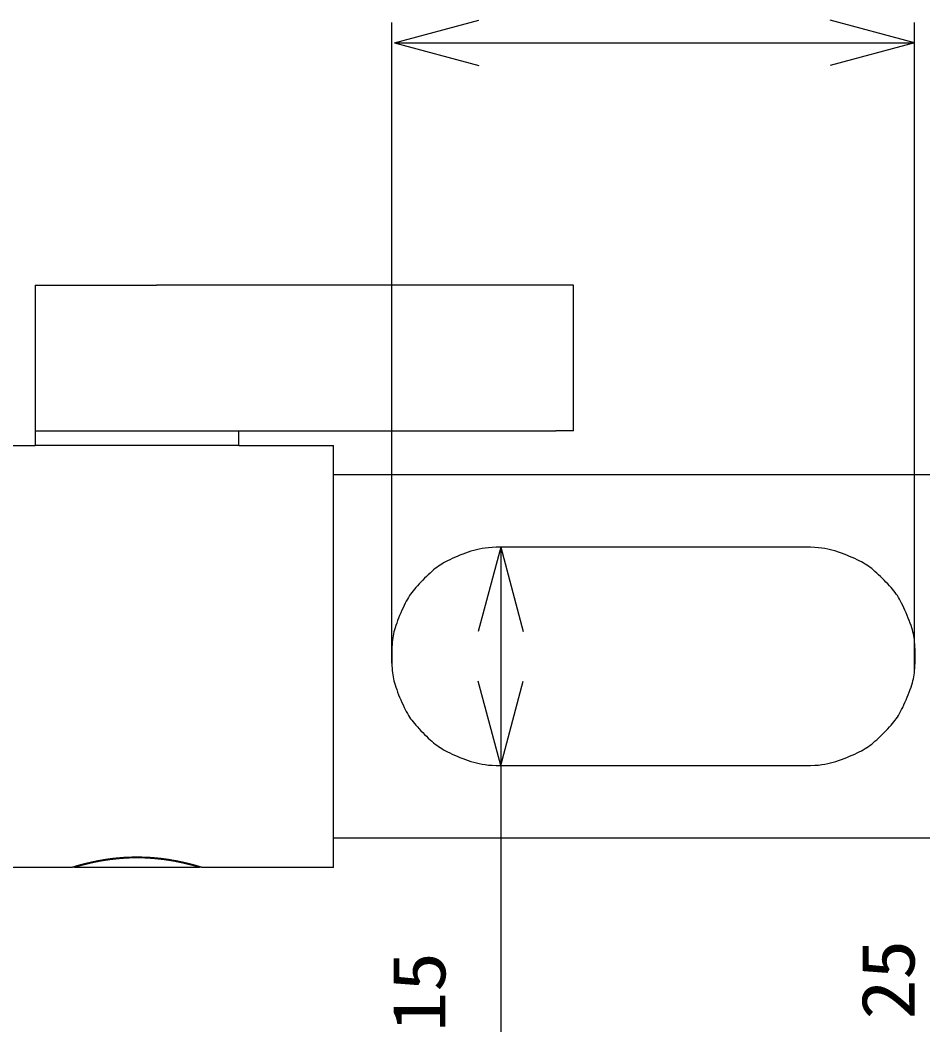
# Model space of a CAD drawing. Units: millimetres on the paper. Extents: x -406 to 294, y -95 to 190.
# Drawn here: x -7.27 to 23.75, y -4.66 to 30.1 of the extents above; entities that cross this region are included whole.
import ezdxf
from ezdxf.enums import TextEntityAlignment as Align

# ---------------------------------------------------------------- set-up
doc = ezdxf.new("R2010")
doc.units = ezdxf.units.MM
doc.layers.add('0-0_0', color=4, linetype='Continuous')
doc.styles.add('ＭＳ ゴシック', font='')
doc.styles.get('ＭＳ ゴシック').set_extended_font_data('MS Gothic')

msp = doc.modelspace()

# ---------------------------------------------------------------- linework, layer by layer
at = {"layer": '0-0_0'}
for p, q in [((5.499, 8.006), (5.499, 30.019)), ((5.588, 29.321), (8.486, 30.098)), ((23.468, 29.321), (20.57, 30.098)), ((23.468, 7.753), (23.468, 30.019)), ((5.588, 29.321), (23.468, 29.321)), ((5.588, 29.321), (8.486, 28.545)), ((23.468, 29.321), (20.57, 28.545)), ((-6.759, 20.99), (-2.584, 20.99)), ((-6.759, 20.99), (-6.759, 15.99)), ((11.136, 20.99), (-2.584, 20.99)), ((11.741, 20.99), (11.136, 20.99)), ((11.741, 15.99), (11.741, 20.99)), ((-6.759, 15.99), (-2.584, 15.99)), ((-6.759, 15.99), (-6.759, 15.49)), ((-2.584, 15.99), (11.136, 15.99)), ((0.241, 15.49), (0.241, 15.99)), ((11.741, 15.99), (11.136, 15.99)), ((-9.009, 15.49), (-6.758, 15.49)), ((0.241, 15.49), (-6.759, 15.49)), ((0.241, 15.49), (3.491, 15.49)), ((3.491, 0.99), (3.491, 15.49)), ((3.491, 14.49), (25.991, 14.49)), ((9.241, 11.99), (8.464, 9.092)), ((19.741, 11.99), (9.241, 11.99)), ((9.241, 11.99), (10.017, 9.092)), ((9.241, 4.49), (8.464, 7.388)), ((9.241, 4.49), (10.017, 7.388)), ((9.241, 4.49), (19.741, 4.49)), ((25.991, 1.99), (3.491, 1.99)), ((-5.509, 0.99), (-9.009, 0.99)), ((-5.409, 1.021), (-5.409, 0.99)), ((-1.109, 0.99), (-5.409, 0.99)), ((-1.109, 0.99), (-1.109, 1.021)), ((3.491, 0.99), (-1.009, 0.99))]:
    msp.add_line(p, q, dxfattribs=at)
for points in [[(9.241, 11.99), (9.087, 11.988), (8.948, 11.983), (8.822, 11.974), (8.707, 11.961), (8.601, 11.946), (8.501, 11.927), (8.406, 11.904), (8.313, 11.879), (8.221, 11.851), (8.127, 11.82), (8.032, 11.786), (7.936, 11.75), (7.842, 11.713), (7.749, 11.675), (7.659, 11.636), (7.572, 11.597), (7.49, 11.559), (7.413, 11.521), (7.342, 11.484), (7.277, 11.448), (7.215, 11.412), (7.157, 11.375), (7.1, 11.337), (7.045, 11.296), (6.99, 11.254), (6.934, 11.208), (6.877, 11.158), (6.816, 11.103), (6.753, 11.046), (6.689, 10.985), (6.625, 10.922), (6.561, 10.858), (6.498, 10.794), (6.437, 10.73), (6.379, 10.667), (6.325, 10.606), (6.275, 10.549), (6.229, 10.493), (6.186, 10.438)], [(9.241, 11.99), (9.241, 4.49), (9.241, -4.66)], [(21.568, 11.521), (21.492, 11.559), (21.409, 11.597), (21.323, 11.636), (21.233, 11.675), (21.14, 11.713), (21.045, 11.75), (20.95, 11.786), (20.855, 11.82), (20.761, 11.851), (20.669, 11.879), (20.576, 11.904), (20.481, 11.927), (20.381, 11.946), (20.275, 11.961), (20.16, 11.974), (20.034, 11.983), (19.895, 11.988), (19.741, 11.99)], [(23.41, 9.081), (23.391, 9.151), (23.369, 9.224), (23.344, 9.301), (23.315, 9.383), (23.283, 9.468), (23.249, 9.557), (23.213, 9.646), (23.175, 9.736), (23.137, 9.824), (23.098, 9.91), (23.059, 9.992), (23.021, 10.069), (22.984, 10.14), (22.948, 10.206), (22.912, 10.267), (22.875, 10.326), (22.836, 10.382), (22.796, 10.438), (22.753, 10.493), (22.707, 10.549), (22.657, 10.606), (22.602, 10.667), (22.544, 10.73), (22.484, 10.794), (22.421, 10.858), (22.357, 10.922), (22.292, 10.985), (22.228, 11.046), (22.166, 11.103), (22.105, 11.158), (22.048, 11.208), (21.992, 11.254), (21.937, 11.296), (21.881, 11.337), (21.825, 11.375), (21.767, 11.412), (21.705, 11.448), (21.639, 11.484), (21.568, 11.521)], [(6.186, 10.438), (6.146, 10.382), (6.107, 10.326), (6.07, 10.267), (6.034, 10.206), (5.998, 10.14), (5.961, 10.069), (5.923, 9.992), (5.884, 9.91), (5.845, 9.824), (5.807, 9.736), (5.769, 9.646), (5.733, 9.557), (5.699, 9.468), (5.667, 9.383), (5.638, 9.301), (5.613, 9.224), (5.591, 9.151), (5.572, 9.081), (5.556, 9.012), (5.542, 8.943), (5.531, 8.873), (5.521, 8.802), (5.514, 8.727), (5.508, 8.648), (5.503, 8.563), (5.499, 8.474), (5.496, 8.382), (5.495, 8.287), (5.495, 8.193), (5.496, 8.098), (5.499, 8.006), (5.503, 7.917), (5.508, 7.833), (5.514, 7.753), (5.521, 7.678), (5.531, 7.607), (5.542, 7.537), (5.556, 7.468), (5.572, 7.399)], [(22.796, 6.043), (22.836, 6.098), (22.875, 6.154), (22.912, 6.213), (22.948, 6.274), (22.984, 6.34), (23.021, 6.411), (23.059, 6.488), (23.098, 6.57), (23.137, 6.656), (23.175, 6.744), (23.213, 6.834), (23.249, 6.923), (23.283, 7.012), (23.315, 7.097), (23.344, 7.179), (23.369, 7.256), (23.391, 7.329), (23.41, 7.399), (23.426, 7.468), (23.44, 7.537), (23.451, 7.607), (23.461, 7.678), (23.468, 7.753), (23.474, 7.833), (23.479, 7.917), (23.483, 8.006), (23.485, 8.098), (23.487, 8.193), (23.487, 8.287), (23.485, 8.382), (23.483, 8.474), (23.479, 8.563), (23.474, 8.648), (23.468, 8.727), (23.461, 8.802), (23.451, 8.873), (23.44, 8.943), (23.426, 9.012), (23.41, 9.081)], [(5.572, 7.399), (5.591, 7.329), (5.613, 7.256), (5.638, 7.179), (5.667, 7.097), (5.699, 7.012), (5.733, 6.923), (5.769, 6.834), (5.807, 6.744), (5.845, 6.656), (5.884, 6.57), (5.923, 6.488), (5.961, 6.411), (5.998, 6.34), (6.034, 6.274), (6.07, 6.213), (6.107, 6.154), (6.146, 6.098), (6.186, 6.043), (6.229, 5.987), (6.275, 5.931), (6.325, 5.874), (6.379, 5.813), (6.437, 5.75), (6.498, 5.686), (6.561, 5.622), (6.625, 5.558), (6.689, 5.495), (6.753, 5.434), (6.816, 5.377), (6.877, 5.322), (6.934, 5.272), (6.99, 5.226), (7.045, 5.184), (7.1, 5.143), (7.157, 5.105), (7.215, 5.068), (7.277, 5.032), (7.342, 4.996), (7.413, 4.959)], [(19.741, 4.49), (19.895, 4.492), (20.034, 4.497), (20.16, 4.506), (20.275, 4.519), (20.381, 4.534), (20.481, 4.554), (20.576, 4.576), (20.669, 4.601), (20.761, 4.629), (20.855, 4.66), (20.95, 4.694), (21.045, 4.73), (21.14, 4.767), (21.233, 4.805), (21.323, 4.844), (21.409, 4.883), (21.492, 4.921), (21.568, 4.959), (21.639, 4.996), (21.705, 5.032), (21.767, 5.068), (21.825, 5.105), (21.881, 5.143), (21.937, 5.184), (21.992, 5.226), (22.048, 5.272), (22.105, 5.322), (22.166, 5.377), (22.228, 5.434), (22.292, 5.495), (22.357, 5.558), (22.421, 5.622), (22.484, 5.686), (22.544, 5.75), (22.602, 5.813), (22.657, 5.874), (22.707, 5.931), (22.753, 5.987), (22.796, 6.043)], [(7.413, 4.959), (7.49, 4.921), (7.572, 4.883), (7.659, 4.844), (7.749, 4.805), (7.842, 4.767), (7.936, 4.73), (8.032, 4.694), (8.127, 4.66), (8.221, 4.629), (8.313, 4.601), (8.406, 4.576), (8.501, 4.554), (8.601, 4.534), (8.707, 4.519), (8.822, 4.506), (8.948, 4.497), (9.087, 4.492), (9.241, 4.49)], [(-5.169, 1.057), (-5.176, 1.056), (-5.182, 1.054), (-5.188, 1.053), (-5.193, 1.051), (-5.199, 1.05), (-5.204, 1.048), (-5.21, 1.047), (-5.215, 1.045), (-5.22, 1.044), (-5.224, 1.043), (-5.229, 1.041), (-5.234, 1.04), (-5.238, 1.039), (-5.242, 1.038), (-5.247, 1.037), (-5.251, 1.035), (-5.255, 1.034), (-5.259, 1.033), (-5.263, 1.032), (-5.268, 1.031), (-5.272, 1.03), (-5.276, 1.028), (-5.28, 1.027), (-5.284, 1.026), (-5.288, 1.025), (-5.293, 1.024), (-5.297, 1.023), (-5.301, 1.021), (-5.305, 1.02), (-5.309, 1.019), (-5.313, 1.018), (-5.318, 1.017), (-5.322, 1.015), (-5.326, 1.014), (-5.33, 1.013), (-5.334, 1.012), (-5.338, 1.011), (-5.343, 1.01), (-5.347, 1.008)], [(-5.339, 1.041), (-5.335, 1.042), (-5.33, 1.043), (-5.326, 1.045), (-5.321, 1.046), (-5.316, 1.048), (-5.311, 1.049), (-5.306, 1.05), (-5.301, 1.052), (-5.295, 1.053), (-5.29, 1.055), (-5.284, 1.057), (-5.278, 1.058), (-5.272, 1.06), (-5.265, 1.062), (-5.259, 1.064), (-5.252, 1.066), (-5.245, 1.067), (-5.238, 1.069), (-5.231, 1.071), (-5.224, 1.073), (-5.217, 1.075), (-5.209, 1.077), (-5.201, 1.08), (-5.193, 1.082), (-5.185, 1.084), (-5.177, 1.086), (-5.168, 1.088), (-5.16, 1.091), (-5.151, 1.093), (-5.141, 1.096), (-5.132, 1.098), (-5.122, 1.101), (-5.112, 1.103), (-5.102, 1.106), (-5.091, 1.109), (-5.08, 1.111), (-5.068, 1.114), (-5.057, 1.117), (-5.045, 1.12)], [(-4.753, 1.157), (-4.77, 1.153), (-4.786, 1.15), (-4.801, 1.147), (-4.817, 1.143), (-4.832, 1.14), (-4.846, 1.137), (-4.861, 1.133), (-4.875, 1.13), (-4.889, 1.127), (-4.902, 1.124), (-4.915, 1.121), (-4.928, 1.118), (-4.94, 1.115), (-4.953, 1.112), (-4.964, 1.109), (-4.976, 1.106), (-4.987, 1.104), (-4.998, 1.101), (-5.009, 1.098), (-5.019, 1.096), (-5.029, 1.093), (-5.039, 1.091), (-5.048, 1.089), (-5.057, 1.086), (-5.066, 1.084), (-5.074, 1.082), (-5.083, 1.08), (-5.091, 1.078), (-5.099, 1.076), (-5.107, 1.074), (-5.114, 1.072), (-5.122, 1.07), (-5.129, 1.068), (-5.136, 1.066), (-5.143, 1.064), (-5.15, 1.063), (-5.157, 1.061), (-5.163, 1.059), (-5.169, 1.057)], [(-5.045, 1.12), (-5.032, 1.124), (-5.019, 1.127), (-5.006, 1.13), (-4.993, 1.133), (-4.979, 1.137), (-4.965, 1.14), (-4.951, 1.143), (-4.936, 1.147), (-4.921, 1.15), (-4.906, 1.154), (-4.89, 1.158), (-4.874, 1.161), (-4.858, 1.165), (-4.841, 1.169), (-4.824, 1.173), (-4.807, 1.176), (-4.789, 1.18), (-4.772, 1.184), (-4.754, 1.188), (-4.737, 1.191), (-4.719, 1.195), (-4.701, 1.199), (-4.683, 1.202), (-4.665, 1.206), (-4.648, 1.209), (-4.63, 1.213), (-4.612, 1.216), (-4.594, 1.22), (-4.576, 1.223), (-4.558, 1.226), (-4.541, 1.23), (-4.523, 1.233), (-4.505, 1.236), (-4.487, 1.239), (-4.469, 1.242), (-4.451, 1.246), (-4.433, 1.249), (-4.415, 1.252), (-4.398, 1.255)], [(-4.088, 1.267), (-4.106, 1.265), (-4.123, 1.262), (-4.14, 1.26), (-4.157, 1.258), (-4.174, 1.256), (-4.192, 1.254), (-4.209, 1.251), (-4.226, 1.249), (-4.243, 1.247), (-4.26, 1.244), (-4.277, 1.242), (-4.294, 1.239), (-4.312, 1.237), (-4.329, 1.234), (-4.346, 1.231), (-4.363, 1.229), (-4.38, 1.226), (-4.397, 1.223), (-4.414, 1.22), (-4.431, 1.218), (-4.448, 1.215), (-4.465, 1.212), (-4.483, 1.209), (-4.5, 1.206), (-4.517, 1.203), (-4.534, 1.2), (-4.551, 1.197), (-4.568, 1.193), (-4.585, 1.19), (-4.602, 1.187), (-4.619, 1.184), (-4.636, 1.181), (-4.653, 1.177), (-4.67, 1.174), (-4.687, 1.17), (-4.704, 1.167), (-4.72, 1.164), (-4.737, 1.16), (-4.753, 1.157)], [(-4.398, 1.255), (-4.38, 1.257), (-4.362, 1.26), (-4.344, 1.263), (-4.326, 1.266), (-4.308, 1.269), (-4.29, 1.271), (-4.272, 1.274), (-4.254, 1.277), (-4.236, 1.279), (-4.218, 1.282), (-4.2, 1.284), (-4.182, 1.286), (-4.164, 1.289), (-4.146, 1.291), (-4.128, 1.293), (-4.11, 1.296), (-4.092, 1.298), (-4.074, 1.3), (-4.056, 1.302), (-4.038, 1.304), (-4.02, 1.306), (-4.002, 1.308), (-3.984, 1.31), (-3.966, 1.312), (-3.948, 1.314), (-3.93, 1.315), (-3.912, 1.317), (-3.893, 1.319), (-3.875, 1.32), (-3.857, 1.322), (-3.838, 1.323), (-3.82, 1.325), (-3.8, 1.326), (-3.781, 1.328), (-3.76, 1.329), (-3.74, 1.331), (-3.718, 1.332), (-3.696, 1.334), (-3.673, 1.335)], [(-3.259, 1.316), (-3.293, 1.316), (-3.325, 1.316), (-3.355, 1.316), (-3.384, 1.315), (-3.412, 1.315), (-3.439, 1.314), (-3.465, 1.313), (-3.49, 1.312), (-3.514, 1.311), (-3.539, 1.31), (-3.563, 1.309), (-3.586, 1.308), (-3.61, 1.307), (-3.632, 1.306), (-3.654, 1.304), (-3.676, 1.303), (-3.697, 1.302), (-3.718, 1.301), (-3.738, 1.299), (-3.757, 1.298), (-3.776, 1.297), (-3.794, 1.295), (-3.812, 1.294), (-3.83, 1.292), (-3.847, 1.291), (-3.864, 1.29), (-3.882, 1.288), (-3.899, 1.286), (-3.916, 1.285), (-3.933, 1.283), (-3.951, 1.282), (-3.968, 1.28), (-3.985, 1.278), (-4.002, 1.276), (-4.02, 1.274), (-4.037, 1.273), (-4.054, 1.271), (-4.071, 1.269), (-4.088, 1.267)], [(-3.673, 1.335), (-3.65, 1.337), (-3.626, 1.338), (-3.602, 1.339), (-3.577, 1.34), (-3.552, 1.342), (-3.527, 1.343), (-3.501, 1.344), (-3.474, 1.345), (-3.447, 1.345), (-3.419, 1.346), (-3.39, 1.347), (-3.36, 1.347), (-3.328, 1.348), (-3.294, 1.348), (-3.259, 1.348), (-3.224, 1.348), (-3.19, 1.348), (-3.158, 1.347), (-3.128, 1.347), (-3.099, 1.346), (-3.071, 1.345), (-3.044, 1.345), (-3.017, 1.344), (-2.991, 1.343), (-2.966, 1.342), (-2.941, 1.34), (-2.916, 1.339), (-2.892, 1.338), (-2.868, 1.337), (-2.845, 1.335), (-2.822, 1.334), (-2.8, 1.332), (-2.778, 1.331), (-2.758, 1.329), (-2.737, 1.328), (-2.718, 1.326), (-2.699, 1.325), (-2.68, 1.323), (-2.661, 1.322)], [(-2.864, 1.304), (-2.886, 1.306), (-2.909, 1.307), (-2.932, 1.308), (-2.955, 1.309), (-2.979, 1.31), (-3.004, 1.311), (-3.028, 1.312), (-3.054, 1.313), (-3.079, 1.314), (-3.106, 1.315), (-3.134, 1.315), (-3.163, 1.316), (-3.193, 1.316), (-3.225, 1.316), (-3.259, 1.316)], [(-2.172, 1.231), (-2.189, 1.234), (-2.207, 1.237), (-2.224, 1.239), (-2.241, 1.242), (-2.258, 1.244), (-2.275, 1.247), (-2.292, 1.249), (-2.309, 1.251), (-2.327, 1.254), (-2.344, 1.256), (-2.361, 1.258), (-2.378, 1.26), (-2.395, 1.262), (-2.412, 1.265), (-2.43, 1.267), (-2.447, 1.269), (-2.464, 1.271), (-2.481, 1.273), (-2.499, 1.274), (-2.516, 1.276), (-2.533, 1.278), (-2.55, 1.28), (-2.567, 1.282), (-2.585, 1.283), (-2.602, 1.285), (-2.619, 1.286), (-2.636, 1.288), (-2.654, 1.29), (-2.671, 1.291), (-2.688, 1.292), (-2.706, 1.294), (-2.724, 1.295), (-2.743, 1.297), (-2.761, 1.298), (-2.781, 1.299), (-2.8, 1.301), (-2.821, 1.302), (-2.842, 1.303), (-2.864, 1.304)], [(-2.661, 1.322), (-2.643, 1.32), (-2.625, 1.319), (-2.607, 1.317), (-2.589, 1.315), (-2.57, 1.314), (-2.552, 1.312), (-2.534, 1.31), (-2.516, 1.308), (-2.498, 1.306), (-2.48, 1.304), (-2.462, 1.302), (-2.444, 1.3), (-2.426, 1.298), (-2.408, 1.296), (-2.39, 1.293), (-2.372, 1.291), (-2.354, 1.289), (-2.336, 1.286), (-2.318, 1.284), (-2.3, 1.282), (-2.282, 1.279), (-2.264, 1.277), (-2.246, 1.274), (-2.228, 1.271), (-2.21, 1.269), (-2.192, 1.266), (-2.174, 1.263), (-2.156, 1.26), (-2.139, 1.257), (-2.121, 1.255), (-2.103, 1.252), (-2.085, 1.249), (-2.067, 1.246), (-2.049, 1.242), (-2.031, 1.239), (-2.013, 1.236), (-1.995, 1.233), (-1.978, 1.23), (-1.96, 1.226)], [(-1.554, 1.109), (-1.566, 1.112), (-1.578, 1.115), (-1.59, 1.118), (-1.603, 1.121), (-1.616, 1.124), (-1.63, 1.127), (-1.643, 1.13), (-1.657, 1.133), (-1.672, 1.137), (-1.687, 1.14), (-1.702, 1.143), (-1.717, 1.147), (-1.733, 1.15), (-1.749, 1.153), (-1.765, 1.157), (-1.781, 1.16), (-1.798, 1.164), (-1.815, 1.167), (-1.831, 1.17), (-1.848, 1.174), (-1.865, 1.177), (-1.882, 1.181), (-1.899, 1.184), (-1.916, 1.187), (-1.933, 1.19), (-1.95, 1.193), (-1.967, 1.197), (-1.984, 1.2), (-2.001, 1.203), (-2.019, 1.206), (-2.036, 1.209), (-2.053, 1.212), (-2.07, 1.215), (-2.087, 1.218), (-2.104, 1.22), (-2.121, 1.223), (-2.138, 1.226), (-2.155, 1.229), (-2.172, 1.231)], [(-1.96, 1.226), (-1.942, 1.223), (-1.924, 1.22), (-1.906, 1.216), (-1.888, 1.213), (-1.871, 1.209), (-1.853, 1.206), (-1.835, 1.202), (-1.817, 1.199), (-1.799, 1.195), (-1.782, 1.191), (-1.764, 1.188), (-1.746, 1.184), (-1.729, 1.18), (-1.711, 1.176), (-1.694, 1.173), (-1.677, 1.169), (-1.661, 1.165), (-1.644, 1.161), (-1.628, 1.158), (-1.612, 1.154), (-1.597, 1.15), (-1.582, 1.147), (-1.567, 1.143), (-1.553, 1.14), (-1.539, 1.137), (-1.525, 1.133), (-1.512, 1.13), (-1.499, 1.127), (-1.486, 1.124), (-1.474, 1.12), (-1.461, 1.117), (-1.45, 1.114), (-1.438, 1.111), (-1.427, 1.109), (-1.417, 1.106), (-1.406, 1.103), (-1.396, 1.101), (-1.386, 1.098), (-1.377, 1.096)], [(-1.271, 1.037), (-1.276, 1.038), (-1.28, 1.039), (-1.285, 1.04), (-1.289, 1.041), (-1.294, 1.043), (-1.299, 1.044), (-1.303, 1.045), (-1.309, 1.047), (-1.314, 1.048), (-1.319, 1.05), (-1.325, 1.051), (-1.331, 1.053), (-1.336, 1.054), (-1.343, 1.056), (-1.349, 1.057), (-1.355, 1.059), (-1.362, 1.061), (-1.368, 1.063), (-1.375, 1.064), (-1.382, 1.066), (-1.389, 1.068), (-1.396, 1.07), (-1.404, 1.072), (-1.412, 1.074), (-1.419, 1.076), (-1.427, 1.078), (-1.435, 1.08), (-1.444, 1.082), (-1.452, 1.084), (-1.461, 1.086), (-1.47, 1.089), (-1.48, 1.091), (-1.489, 1.093), (-1.499, 1.096), (-1.509, 1.098), (-1.52, 1.101), (-1.531, 1.104), (-1.542, 1.106), (-1.554, 1.109)], [(-1.377, 1.096), (-1.368, 1.093), (-1.359, 1.091), (-1.35, 1.088), (-1.341, 1.086), (-1.333, 1.084), (-1.325, 1.082), (-1.317, 1.08), (-1.309, 1.077), (-1.302, 1.075), (-1.294, 1.073), (-1.287, 1.071), (-1.28, 1.069), (-1.273, 1.067), (-1.266, 1.066), (-1.259, 1.064), (-1.253, 1.062), (-1.247, 1.06), (-1.24, 1.058), (-1.234, 1.057), (-1.229, 1.055), (-1.223, 1.053), (-1.217, 1.052), (-1.212, 1.05), (-1.207, 1.049), (-1.202, 1.048), (-1.197, 1.046), (-1.192, 1.045), (-1.188, 1.043), (-1.183, 1.042), (-1.179, 1.041), (-1.174, 1.04), (-1.17, 1.038), (-1.166, 1.037), (-1.161, 1.036), (-1.157, 1.034), (-1.152, 1.033), (-1.148, 1.032), (-1.144, 1.031), (-1.139, 1.029)], [(-5.509, 0.99), (-5.505, 0.991), (-5.5, 0.993), (-5.496, 0.994), (-5.492, 0.995), (-5.487, 0.997), (-5.483, 0.998), (-5.479, 0.999), (-5.474, 1.001), (-5.47, 1.002), (-5.466, 1.003), (-5.461, 1.005), (-5.457, 1.006), (-5.453, 1.007), (-5.448, 1.009), (-5.444, 1.01), (-5.44, 1.011), (-5.435, 1.013), (-5.431, 1.014), (-5.427, 1.015), (-5.422, 1.017), (-5.418, 1.018), (-5.414, 1.019), (-5.409, 1.02), (-5.405, 1.022), (-5.401, 1.023), (-5.396, 1.024), (-5.392, 1.026), (-5.387, 1.027), (-5.383, 1.028), (-5.379, 1.029), (-5.374, 1.031), (-5.37, 1.032), (-5.366, 1.033), (-5.361, 1.034), (-5.357, 1.036), (-5.353, 1.037), (-5.348, 1.038), (-5.344, 1.04), (-5.339, 1.041)], [(-5.347, 1.008), (-5.351, 1.007), (-5.355, 1.006), (-5.359, 1.005), (-5.363, 1.004), (-5.368, 1.002), (-5.372, 1.001), (-5.376, 1), (-5.38, 0.999), (-5.384, 0.997), (-5.388, 0.996), (-5.392, 0.995), (-5.397, 0.994), (-5.401, 0.993), (-5.405, 0.991), (-5.409, 0.99)], [(-1.109, 0.99), (-1.113, 0.991), (-1.117, 0.993), (-1.122, 0.994), (-1.126, 0.995), (-1.13, 0.996), (-1.134, 0.997), (-1.138, 0.999), (-1.142, 1), (-1.146, 1.001), (-1.151, 1.002), (-1.155, 1.004), (-1.159, 1.005), (-1.163, 1.006), (-1.167, 1.007), (-1.171, 1.008), (-1.176, 1.01), (-1.18, 1.011), (-1.184, 1.012), (-1.188, 1.013), (-1.192, 1.014), (-1.196, 1.015), (-1.201, 1.017), (-1.205, 1.018), (-1.209, 1.019), (-1.213, 1.02), (-1.217, 1.021), (-1.221, 1.023), (-1.226, 1.024), (-1.23, 1.025), (-1.234, 1.026), (-1.238, 1.027), (-1.242, 1.028), (-1.246, 1.03), (-1.251, 1.031), (-1.255, 1.032), (-1.259, 1.033), (-1.263, 1.034), (-1.267, 1.035), (-1.271, 1.037)], [(-1.139, 1.029), (-1.135, 1.028), (-1.131, 1.027), (-1.126, 1.026), (-1.122, 1.024), (-1.118, 1.023), (-1.113, 1.022), (-1.109, 1.02), (-1.105, 1.019), (-1.1, 1.018), (-1.096, 1.017), (-1.091, 1.015), (-1.087, 1.014), (-1.083, 1.013), (-1.078, 1.011), (-1.074, 1.01), (-1.07, 1.009), (-1.065, 1.007), (-1.061, 1.006), (-1.057, 1.005), (-1.052, 1.003), (-1.048, 1.002), (-1.044, 1.001), (-1.039, 0.999), (-1.035, 0.998), (-1.031, 0.997), (-1.026, 0.995), (-1.022, 0.994), (-1.018, 0.993), (-1.013, 0.991), (-1.009, 0.99)]]:
    msp.add_lwpolyline(points, dxfattribs=at)

# ---------------------------------------------------------------- texts
at = {"layer": '0-0_0', "style": 'ＭＳ ゴシック', "width": 1.1}
for s, p in [('25', (24.017, -4.24)), ('15', (7.891, -4.66))]:
    msp.add_text(s, height=1.833, rotation=90, dxfattribs=at).set_placement(p, align=Align.BOTTOM_LEFT)

doc.saveas('drawing.dxf')
